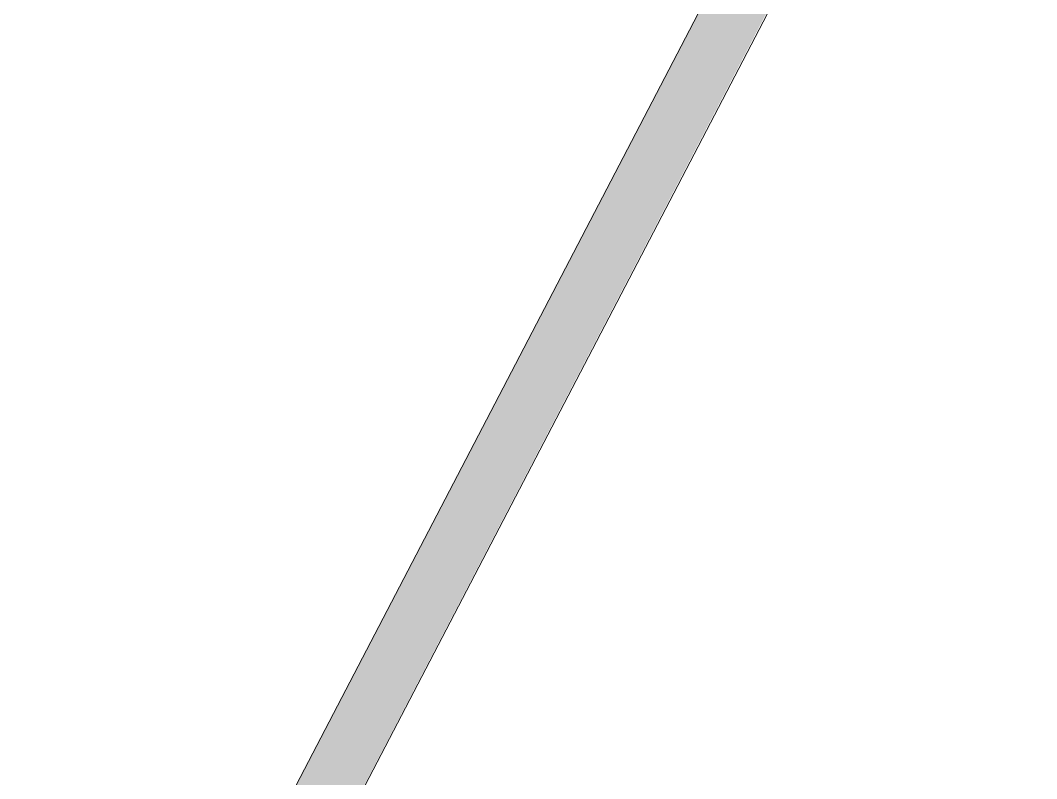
# Model space of a CAD drawing. Header units: inches. Extents: x -54868 to -186, y -265 to 853.
# Drawn here: x -24701.77 to -24670.7, y 248.13 to 271.31 of the extents above; entities that cross this region are included whole.
import ezdxf

# ---------------------------------------------------------------- set-up
doc = ezdxf.new("R2010")
doc.units = ezdxf.units.IN
doc.header["$MEASUREMENT"] = 0
doc.layers.add('Q-SPCQ', color=91, linetype='Continuous', lineweight=9)

# ---------------------------------------------------------------- blocks, each defined once
blk = doc.blocks.new('Basketball_Backstop-Performance_Sports_Systems-3103-Ceiling_Hung - 27_-0_ to 27_-11 7_8_-V41-Section 13')
at = {"layer": 'Q-SPCQ'}
h = blk.add_hatch(color=256, dxfattribs=at)
h.paths.add_polyline_path([(-24749.843, 135.402), (-24670.726, 287.347), (-24670.89, 287.385), (-24670.941, 287.034), (-24671.19, 286.66), (-24671.566, 286.464), (-24672.009, 286.474), (-24672.384, 286.694), (-24672.615, 287.119), (-24672.746, 287.459), (-24750.889, 137.375), (-24750.101, 137.345), (-24749.709, 137.119), (-24749.478, 136.693), (-24749.483, 136.274), (-24749.752, 135.849), (-24750.086, 135.529), (-24749.871, 135.416)], flags=0)
h.paths.add_polyline_path([(-24750.086, 135.529), (-24750.101, 135.655), (-24750.255, 135.616), (-24750.101, 135.536)], flags=0)
h.paths.add_polyline_path([(-24750.292, 136.223), (-24750.106, 136.331), (-24750.203, 136.75), (-24750.401, 136.772), (-24750.585, 136.607), (-24750.585, 136.393), (-24750.299, 136.228)], flags=0)
h.paths.add_polyline_path([(-24750.263, 136.259), (-24750.569, 136.5), (-24750.527, 136.607), (-24750.321, 136.741), (-24750.129, 136.393), (-24750.255, 136.267)], flags=0)
h.paths.add_polyline_path([(-24671.765, 287.031), (-24671.566, 287.114), (-24671.489, 287.348), (-24671.596, 287.534), (-24672.015, 287.438), (-24672.037, 287.24), (-24671.873, 287.055), (-24671.838, 287.041)], flags=0)
h.paths.add_polyline_path([(-24671.83, 287.071), (-24671.964, 287.322), (-24671.765, 287.554), (-24671.625, 287.478), (-24671.543, 287.291), (-24671.797, 287.096)], flags=0)
for p, q in [((-24672.64, 287.662), (-24750.929, 137.375)), ((-24749.843, 135.402), (-24670.698, 287.332))]:
    blk.add_line(p, q, dxfattribs=at)

msp = doc.modelspace()

# ---------------------------------------------------------------- block references
at = {"layer": 'Q-SPCQ'}
msp.add_blockref('Basketball_Backstop-Performance_Sports_Systems-3103-Ceiling_Hung - 27_-0_ to 27_-11 7_8_-V41-Section 13', (0, 0), dxfattribs=at)

doc.saveas('drawing.dxf')
